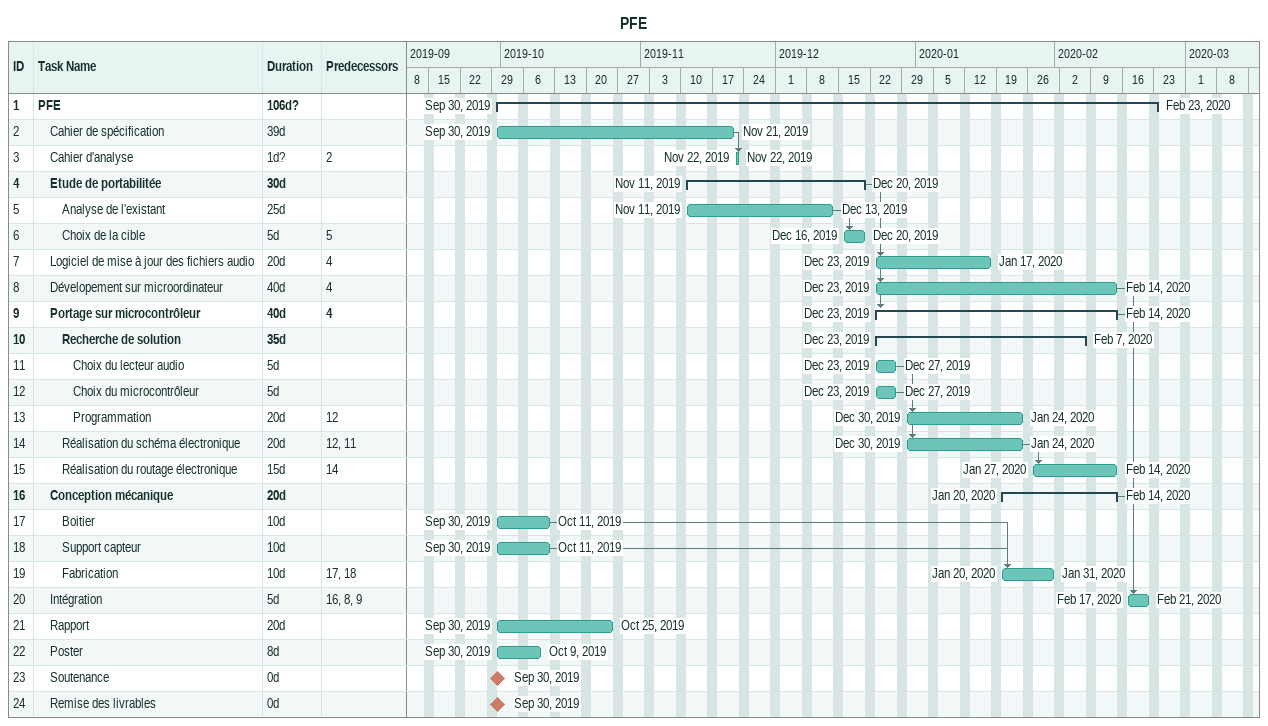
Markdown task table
PFE

| ID | Level | Task | Duration | Start | Finish | Predecessors |
|---|---|---|---|---|---|---|
| 1 | 1 | **PFE** | 106d? | 2019-09-30 | 2020-02-23 |  |
| 2 | 2 | Cahier de spécification | 39d | 2019-09-30 | 2019-11-21 |  |
| 3 | 2 | Cahier d'analyse | 1d? | 2019-11-22 | 2019-11-22 | 2 |
| 4 | 2 | **Etude de portabilitée** | 30d | 2019-11-11 | 2019-12-20 |  |
| 5 | 3 | Analyse de l'existant | 25d | 2019-11-11 | 2019-12-13 |  |
| 6 | 3 | Choix de la cible | 5d | 2019-12-16 | 2019-12-20 | 5 |
| 7 | 2 | Logiciel de mise à jour des fichiers audio | 20d | 2019-12-23 | 2020-01-17 | 4 |
| 8 | 2 | Dévelopement sur microordinateur | 40d | 2019-12-23 | 2020-02-14 | 4 |
| 9 | 2 | **Portage sur microcontrôleur** | 40d | 2019-12-23 | 2020-02-14 | 4 |
| 10 | 3 | **Recherche de solution** | 35d | 2019-12-23 | 2020-02-07 |  |
| 11 | 4 | Choix du lecteur audio | 5d | 2019-12-23 | 2019-12-27 |  |
| 12 | 4 | Choix du microcontrôleur | 5d | 2019-12-23 | 2019-12-27 |  |
| 13 | 4 | Programmation | 20d | 2019-12-30 | 2020-01-24 | 12 |
| 14 | 3 | Réalisation du schéma électronique | 20d | 2019-12-30 | 2020-01-24 | 12, 11 |
| 15 | 3 | Réalisation du routage électronique | 15d | 2020-01-27 | 2020-02-14 | 14 |
| 16 | 2 | **Conception mécanique** | 20d | 2020-01-20 | 2020-02-14 |  |
| 17 | 3 | Boitier | 10d | 2019-09-30 | 2019-10-11 |  |
| 18 | 3 | Support capteur | 10d | 2019-09-30 | 2019-10-11 |  |
| 19 | 3 | Fabrication | 10d | 2020-01-20 | 2020-01-31 | 17, 18 |
| 20 | 2 | Intégration | 5d | 2020-02-17 | 2020-02-21 | 16, 8, 9 |
| 21 | 2 | Rapport | 20d | 2019-09-30 | 2019-10-25 |  |
| 22 | 2 | Poster | 8d | 2019-09-30 | 2019-10-09 |  |
| 23 | 2 | Soutenance | 0d | 2019-09-30 | 2019-09-30 |  |
| 24 | 2 | Remise des livrables | 0d | 2019-09-30 | 2019-09-30 |  |
